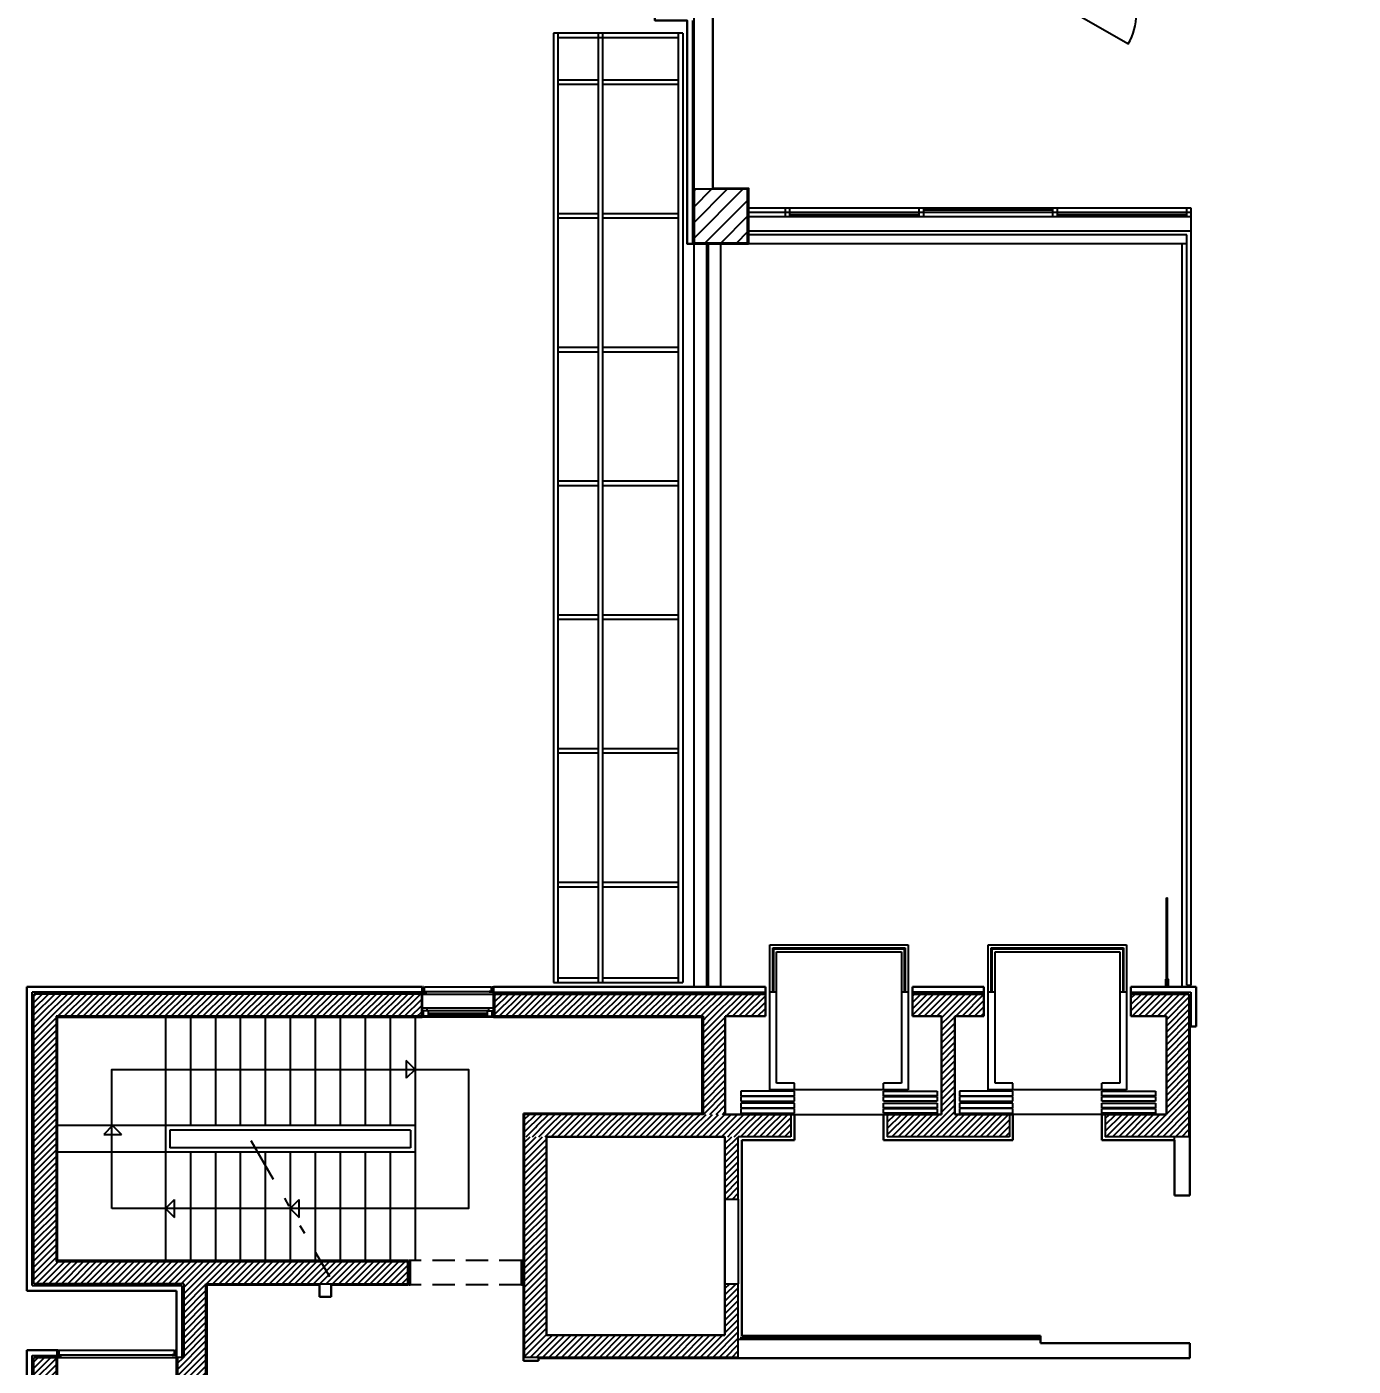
# Model space of a CAD drawing. Extents: x 21.2 to 81.9, y 10.7 to 70.
# Drawn here: x 21.24 to 36.12, y 39.34 to 54.36 of the extents above; entities that cross this region are included whole.
import ezdxf

# ---------------------------------------------------------------- set-up
doc = ezdxf.new("R2010")
doc.units = 0
doc.header["$MEASUREMENT"] = 0
for name, pattern in [('Default', [0]), ('Divide', [1.25, 0.5, -0.25, 0, -0.25, 0, -0.25]), ('Hidden', [0.375, 0.25, -0.125]), ('Solid', [0])]:
    doc.linetypes.add(name, pattern=pattern)
for name, color, linetype in [('1F', 15, 'Continuous'), ('1FIN', 15, 'Continuous'), ('2F', 7, 'Continuous'), ('2FIN', 7, 'Continuous'), ('Border', 5, 'Continuous'), ('CAI', 52, 'Continuous'), ('CAIX', 52, 'Continuous'), ('Doors', 142, 'Continuous'), ('Equipment', 92, 'Default'), ('ESTR', 92, 'Continuous'), ('FAC', 142, 'Continuous'), ('FACH', 142, 'Continuous'), ('Hatch', 15, 'Continuous'), ('Pillars', 30, 'Continuous'), ('Title Block', 7, 'Continuous')]:
    doc.layers.add(name, color=color, linetype=linetype)
doc.layers.add('Interior Walls', color=7, linetype='Continuous', lineweight=30)
doc.layers.add('Partitions', color=7, linetype='Continuous', lineweight=30)
doc.layers.add('Viewports', color=7, linetype='Solid', plot=False)

# ---------------------------------------------------------------- blocks, each defined once
blk = doc.blocks.new('*X33')
at = {"color": 0, "linetype": 'ByBlock'}
for p, q in [((-25.017, -2.885), (-24.779, -2.647)), ((-25.017, -2.814), (-24.85, -2.647)), ((-25.017, -2.743), (-24.921, -2.647)), ((-25.017, -2.673), (-24.991, -2.647)), ((-24.959, -2.897), (-24.709, -2.647)), ((-24.888, -2.897), (-24.638, -2.647)), ((-24.817, -2.897), (-24.567, -2.647)), ((-24.746, -2.897), (-24.496, -2.647)), ((-24.676, -2.897), (-24.426, -2.647)), ((-24.605, -2.897), (-24.355, -2.647)), ((-24.534, -2.897), (-24.284, -2.647)), ((-24.464, -2.897), (-24.214, -2.647)), ((-24.393, -2.897), (-24.143, -2.647)), ((-24.322, -2.897), (-24.072, -2.647)), ((-24.251, -2.897), (-24.001, -2.647)), ((-24.181, -2.897), (-23.931, -2.647)), ((-24.11, -2.897), (-23.86, -2.647)), ((-24.039, -2.897), (-23.789, -2.647)), ((-23.969, -2.897), (-23.719, -2.647)), ((-23.898, -2.897), (-23.648, -2.647)), ((-23.827, -2.897), (-23.577, -2.647)), ((-23.756, -2.897), (-23.506, -2.647)), ((-23.686, -2.897), (-23.436, -2.647)), ((-23.615, -2.897), (-23.365, -2.647)), ((-23.544, -2.897), (-23.294, -2.647)), ((-23.474, -2.897), (-23.224, -2.647)), ((-23.403, -2.897), (-23.153, -2.647)), ((-23.332, -2.897), (-23.082, -2.647)), ((-23.261, -2.897), (-23.011, -2.647)), ((-23.191, -2.897), (-22.941, -2.647)), ((-23.12, -2.897), (-22.87, -2.647)), ((-23.049, -2.897), (-22.799, -2.647)), ((-22.979, -2.897), (-22.729, -2.647)), ((-22.908, -2.897), (-22.658, -2.647)), ((-22.837, -2.897), (-22.587, -2.647)), ((-22.766, -2.897), (-22.516, -2.647)), ((-22.696, -2.897), (-22.446, -2.647)), ((-22.625, -2.897), (-22.375, -2.647)), ((-22.554, -2.897), (-22.304, -2.647)), ((-22.484, -2.897), (-22.234, -2.647)), ((-22.413, -2.897), (-22.163, -2.647)), ((-22.342, -2.897), (-22.092, -2.647)), ((-22.272, -2.897), (-22.022, -2.647)), ((-22.201, -2.897), (-21.951, -2.647)), ((-22.13, -2.897), (-21.88, -2.647)), ((-22.059, -2.897), (-21.809, -2.647)), ((-21.989, -2.897), (-21.739, -2.647)), ((-21.918, -2.897), (-21.668, -2.647)), ((-21.847, -2.897), (-21.597, -2.647)), ((-21.777, -2.897), (-21.527, -2.647)), ((-21.706, -2.897), (-21.456, -2.647)), ((-21.635, -2.897), (-21.385, -2.647)), ((-21.564, -2.897), (-21.314, -2.647)), ((-21.494, -2.897), (-21.244, -2.647)), ((-21.423, -2.897), (-21.173, -2.647)), ((-21.352, -2.897), (-21.102, -2.647)), ((-21.282, -2.897), (-21.077, -2.693)), ((-21.211, -2.897), (-21.077, -2.763)), ((-21.14, -2.897), (-21.077, -2.834))]:
    blk.add_line(p, q, dxfattribs=at)
blk = doc.blocks.new('*X31')
at = {"color": 0, "linetype": 'ByBlock'}
for p, q in [((-25.267, 0.118), (-25.032, 0.353)), ((-25.267, 0.189), (-25.103, 0.353)), ((-25.267, 0.259), (-25.173, 0.353)), ((-25.267, 0.33), (-25.244, 0.353)), ((-25.211, 0.103), (-24.961, 0.353)), ((-25.14, 0.103), (-24.89, 0.353)), ((-25.07, 0.103), (-24.82, 0.353)), ((-24.999, 0.103), (-24.749, 0.353)), ((-24.928, 0.103), (-24.678, 0.353)), ((-24.858, 0.103), (-24.608, 0.353)), ((-24.787, 0.103), (-24.537, 0.353)), ((-24.716, 0.103), (-24.466, 0.353)), ((-24.646, 0.103), (-24.396, 0.353)), ((-24.575, 0.103), (-24.325, 0.353)), ((-24.504, 0.103), (-24.254, 0.353)), ((-24.433, 0.103), (-24.183, 0.353)), ((-24.363, 0.103), (-24.113, 0.353)), ((-24.292, 0.103), (-24.042, 0.353)), ((-24.221, 0.103), (-23.971, 0.353)), ((-24.151, 0.103), (-23.901, 0.353)), ((-24.08, 0.103), (-23.83, 0.353)), ((-24.009, 0.103), (-23.759, 0.353)), ((-23.938, 0.103), (-23.688, 0.353)), ((-23.868, 0.103), (-23.618, 0.353)), ((-23.797, 0.103), (-23.547, 0.353)), ((-23.726, 0.103), (-23.476, 0.353)), ((-23.656, 0.103), (-23.406, 0.353)), ((-23.585, 0.103), (-23.335, 0.353)), ((-23.514, 0.103), (-23.264, 0.353)), ((-23.443, 0.103), (-23.193, 0.353)), ((-23.373, 0.103), (-23.123, 0.353)), ((-23.302, 0.103), (-23.052, 0.353)), ((-23.231, 0.103), (-22.981, 0.353)), ((-23.161, 0.103), (-22.911, 0.353)), ((-23.09, 0.103), (-22.84, 0.353)), ((-23.019, 0.103), (-22.769, 0.353)), ((-22.948, 0.103), (-22.698, 0.353)), ((-22.878, 0.103), (-22.628, 0.353)), ((-22.807, 0.103), (-22.557, 0.353)), ((-22.736, 0.103), (-22.486, 0.353)), ((-22.666, 0.103), (-22.416, 0.353)), ((-22.595, 0.103), (-22.345, 0.353)), ((-22.524, 0.103), (-22.274, 0.353)), ((-22.453, 0.103), (-22.203, 0.353)), ((-22.383, 0.103), (-22.133, 0.353)), ((-22.312, 0.103), (-22.062, 0.353)), ((-22.241, 0.103), (-21.991, 0.353)), ((-22.171, 0.103), (-21.921, 0.353)), ((-22.1, 0.103), (-21.85, 0.353)), ((-22.029, 0.103), (-21.779, 0.353)), ((-21.959, 0.103), (-21.709, 0.353)), ((-21.888, 0.103), (-21.638, 0.353)), ((-21.817, 0.103), (-21.567, 0.353)), ((-21.746, 0.103), (-21.496, 0.353)), ((-21.676, 0.103), (-21.426, 0.353)), ((-21.605, 0.103), (-21.355, 0.353)), ((-21.534, 0.103), (-21.284, 0.353)), ((-21.464, 0.103), (-21.214, 0.353)), ((-21.393, 0.103), (-21.143, 0.353)), ((-21.322, 0.103), (-21.072, 0.353)), ((-21.251, 0.103), (-21.001, 0.353)), ((-21.181, 0.103), (-20.931, 0.353)), ((-21.11, 0.103), (-20.921, 0.292)), ((-21.039, 0.103), (-20.921, 0.221)), ((-20.969, 0.103), (-20.921, 0.151))]:
    blk.add_line(p, q, dxfattribs=at)
blk = doc.blocks.new('*X35')
at = {"color": 0, "linetype": 'ByBlock'}
for p, q in [((-25.267, -3.913), (-25.076, -3.722)), ((-25.267, -3.842), (-25.147, -3.722)), ((-25.267, -3.771), (-25.218, -3.722)), ((-25.267, -3.983), (-25.017, -3.733)), ((-25.267, -4.054), (-25.017, -3.804)), ((-25.267, -4.125), (-25.017, -3.875)), ((-25.267, -4.196), (-25.017, -3.946)), ((-25.267, -4.266), (-25.017, -4.016)), ((-25.267, -4.337), (-25.017, -4.087)), ((-25.267, -4.408), (-25.017, -4.158)), ((-25.267, -4.478), (-25.017, -4.228)), ((-25.267, -4.549), (-25.017, -4.299)), ((-25.267, -4.62), (-25.017, -4.37)), ((-25.267, -4.69), (-25.017, -4.44)), ((-25.267, -4.761), (-25.017, -4.511)), ((-25.267, -4.832), (-25.017, -4.582)), ((-25.267, -4.903), (-25.017, -4.653)), ((-25.267, -4.973), (-25.017, -4.723)), ((-25.267, -5.044), (-25.017, -4.794)), ((-25.224, -5.072), (-25.017, -4.865)), ((-25.154, -5.072), (-25.017, -4.935)), ((-25.083, -5.072), (-25.017, -5.006))]:
    blk.add_line(p, q, dxfattribs=at)
blk = doc.blocks.new('*X32')
at = {"color": 0, "linetype": 'ByBlock'}
for p, q in [((-25.267, -0.094), (-25.07, 0.103)), ((-25.267, -0.024), (-25.14, 0.103)), ((-25.267, 0.047), (-25.211, 0.103)), ((-25.267, -0.165), (-25.017, 0.085)), ((-25.267, -0.236), (-25.017, 0.014)), ((-25.267, -0.306), (-25.017, -0.056)), ((-25.267, -0.377), (-25.017, -0.127)), ((-25.267, -0.448), (-25.017, -0.198)), ((-25.267, -0.519), (-25.017, -0.269)), ((-25.267, -0.589), (-25.017, -0.339)), ((-25.267, -0.66), (-25.017, -0.41)), ((-25.267, -0.731), (-25.017, -0.481)), ((-25.267, -0.801), (-25.017, -0.551)), ((-25.267, -0.872), (-25.017, -0.622)), ((-25.267, -0.943), (-25.017, -0.693)), ((-25.267, -1.014), (-25.017, -0.764)), ((-25.267, -1.084), (-25.017, -0.834)), ((-25.267, -1.155), (-25.017, -0.905)), ((-25.267, -1.226), (-25.017, -0.976)), ((-25.267, -1.296), (-25.017, -1.046)), ((-25.267, -1.367), (-25.017, -1.117)), ((-25.267, -1.438), (-25.017, -1.188)), ((-25.267, -1.509), (-25.017, -1.259)), ((-25.267, -1.579), (-25.017, -1.329)), ((-25.267, -1.65), (-25.017, -1.4)), ((-25.267, -1.721), (-25.017, -1.471)), ((-25.267, -1.791), (-25.017, -1.541)), ((-25.267, -1.862), (-25.017, -1.612)), ((-25.267, -1.933), (-25.017, -1.683)), ((-25.267, -2.003), (-25.017, -1.753)), ((-25.267, -2.074), (-25.017, -1.824)), ((-25.267, -2.145), (-25.017, -1.895)), ((-25.267, -2.216), (-25.017, -1.966)), ((-25.267, -2.286), (-25.017, -2.036)), ((-25.267, -2.357), (-25.017, -2.107)), ((-25.267, -2.428), (-25.017, -2.178)), ((-25.267, -2.498), (-25.017, -2.248)), ((-25.267, -2.569), (-25.017, -2.319)), ((-25.267, -2.64), (-25.017, -2.39)), ((-25.267, -2.711), (-25.017, -2.461)), ((-25.267, -2.781), (-25.017, -2.531)), ((-25.267, -2.852), (-25.017, -2.602)), ((-25.241, -2.897), (-25.017, -2.673)), ((-25.171, -2.897), (-25.017, -2.743)), ((-25.1, -2.897), (-25.017, -2.814)), ((-25.029, -2.897), (-25.017, -2.885))]:
    blk.add_line(p, q, dxfattribs=at)
blk = doc.blocks.new('*X34')
at = {"color": 0, "linetype": 'ByBlock'}
for p, q in [((-23.587, -3.081), (-23.403, -2.897)), ((-23.587, -3.01), (-23.474, -2.897)), ((-23.587, -2.939), (-23.544, -2.897)), ((-23.587, -3.152), (-23.337, -2.902)), ((-23.587, -3.222), (-23.337, -2.972)), ((-23.587, -3.293), (-23.337, -3.043)), ((-23.587, -3.364), (-23.337, -3.114)), ((-23.587, -3.434), (-23.337, -3.184)), ((-23.587, -3.505), (-23.337, -3.255)), ((-23.587, -3.576), (-23.337, -3.326)), ((-23.587, -3.647), (-23.337, -3.397)), ((-23.657, -3.858), (-23.337, -3.538)), ((-23.587, -3.717), (-23.337, -3.467)), ((-23.657, -3.929), (-23.337, -3.609)), ((-23.657, -3.787), (-23.591, -3.722)), ((-23.629, -3.972), (-23.337, -3.679)), ((-23.559, -3.972), (-23.337, -3.75)), ((-23.488, -3.972), (-23.337, -3.821)), ((-23.417, -3.972), (-23.337, -3.891)), ((-23.347, -3.972), (-23.337, -3.962))]:
    blk.add_line(p, q, dxfattribs=at)
blk = doc.blocks.new('*X27')
at = {"color": 0, "linetype": 'ByBlock'}
for p, q in [((-17.762, -0.084), (-17.574, 0.103)), ((-17.762, -0.014), (-17.645, 0.103)), ((-17.762, 0.057), (-17.716, 0.103)), ((-17.762, -0.155), (-17.512, 0.095)), ((-17.762, -0.226), (-17.512, 0.024)), ((-17.762, -0.296), (-17.512, -0.046)), ((-17.762, -0.367), (-17.512, -0.117)), ((-17.762, -0.438), (-17.512, -0.188)), ((-17.762, -0.509), (-17.512, -0.259)), ((-17.762, -0.579), (-17.512, -0.329)), ((-17.762, -0.65), (-17.512, -0.4)), ((-17.762, -0.721), (-17.512, -0.471)), ((-17.762, -0.791), (-17.512, -0.541)), ((-17.762, -0.862), (-17.512, -0.612)), ((-17.762, -0.933), (-17.512, -0.683)), ((-17.755, -0.997), (-17.512, -0.753)), ((-17.684, -0.997), (-17.512, -0.824)), ((-17.614, -0.997), (-17.512, -0.895)), ((-17.543, -0.997), (-17.512, -0.966))]:
    blk.add_line(p, q, dxfattribs=at)
blk = doc.blocks.new('*X38')
at = {"color": 0}
for p, q in [((11.102, 21.219), (11.185, 21.219)), ((10.981, 21.069), (11.129, 21.069)), ((11.002, 21.119), (11.285, 21.119)), ((11.052, 21.169), (11.235, 21.169)), ((11.129, 21.069), (11.158, 21.069)), ((11.158, 21.069), (11.335, 21.069)), ((11.031, 21.019), (11.079, 21.019)), ((11.079, 21.019), (11.208, 21.019)), ((11.081, 20.969), (11.258, 20.969)), ((11.131, 20.919), (11.308, 20.919)), ((11.208, 21.019), (11.385, 21.019)), ((11.258, 20.969), (11.435, 20.969)), ((11.308, 20.919), (11.485, 20.919)), ((11.181, 20.869), (11.358, 20.869)), ((11.231, 20.819), (11.408, 20.819)), ((11.281, 20.769), (11.458, 20.769)), ((11.358, 20.869), (11.535, 20.869)), ((11.408, 20.819), (11.585, 20.819)), ((11.458, 20.769), (11.635, 20.769)), ((11.331, 20.719), (11.508, 20.719)), ((11.381, 20.669), (11.558, 20.669)), ((11.431, 20.619), (11.608, 20.619)), ((11.508, 20.719), (11.685, 20.719)), ((11.558, 20.669), (11.735, 20.669)), ((11.608, 20.619), (11.785, 20.619)), ((11.481, 20.569), (11.658, 20.569)), ((11.531, 20.519), (11.708, 20.519)), ((11.581, 20.469), (11.758, 20.469)), ((11.658, 20.569), (11.835, 20.569)), ((11.708, 20.519), (11.885, 20.519)), ((11.758, 20.469), (11.935, 20.469)), ((11.631, 20.419), (11.808, 20.419)), ((11.681, 20.369), (11.858, 20.369)), ((11.731, 20.319), (11.908, 20.319)), ((11.808, 20.419), (11.985, 20.419)), ((11.858, 20.369), (12.035, 20.369)), ((11.908, 20.319), (12.085, 20.319)), ((11.781, 20.269), (11.958, 20.269)), ((11.831, 20.219), (12.008, 20.219)), ((11.881, 20.169), (12.058, 20.169)), ((11.958, 20.269), (12.135, 20.269)), ((12.008, 20.219), (12.185, 20.219)), ((12.058, 20.169), (12.235, 20.169)), ((11.931, 20.119), (12.108, 20.119)), ((11.981, 20.069), (12.158, 20.069)), ((12.031, 20.019), (12.208, 20.019)), ((12.108, 20.119), (12.285, 20.119)), ((12.158, 20.069), (12.335, 20.069)), ((12.208, 20.019), (12.385, 20.019)), ((12.081, 19.969), (12.258, 19.969)), ((12.131, 19.919), (12.308, 19.919)), ((12.181, 19.869), (12.358, 19.869)), ((12.258, 19.969), (12.435, 19.969)), ((12.308, 19.919), (12.485, 19.919)), ((12.358, 19.869), (12.535, 19.869)), ((12.231, 19.819), (12.408, 19.819)), ((12.281, 19.769), (12.458, 19.769)), ((12.331, 19.719), (12.508, 19.719)), ((12.408, 19.819), (12.585, 19.819)), ((12.458, 19.769), (12.635, 19.769)), ((12.508, 19.719), (12.615, 19.719)), ((12.615, 19.719), (12.685, 19.719)), ((12.381, 19.669), (12.558, 19.669)), ((12.431, 19.619), (12.608, 19.619)), ((12.481, 19.569), (12.658, 19.569)), ((12.558, 19.669), (12.565, 19.669)), ((12.565, 19.669), (12.735, 19.669)), ((12.608, 19.619), (12.785, 19.619)), ((12.658, 19.569), (12.835, 19.569)), ((12.531, 19.519), (12.69, 19.519)), ((12.581, 19.469), (12.64, 19.469)), ((12.631, 19.419), (12.808, 19.419)), ((12.64, 19.469), (12.758, 19.469)), ((12.69, 19.519), (12.708, 19.519)), ((12.708, 19.519), (12.885, 19.519)), ((12.758, 19.469), (12.935, 19.469)), ((12.808, 19.419), (12.985, 19.419)), ((12.681, 19.369), (12.858, 19.369)), ((12.731, 19.319), (12.908, 19.319)), ((12.781, 19.269), (12.958, 19.269)), ((12.858, 19.369), (13.035, 19.369)), ((12.908, 19.319), (13.085, 19.319)), ((12.958, 19.269), (13.135, 19.269)), ((12.831, 19.219), (13.008, 19.219)), ((12.881, 19.169), (13.058, 19.169)), ((12.931, 19.119), (13.108, 19.119)), ((13.008, 19.219), (13.185, 19.219)), ((13.058, 19.169), (13.235, 19.169)), ((13.108, 19.119), (13.232, 19.119)), ((12.981, 19.069), (13.158, 19.069)), ((13.031, 19.019), (13.132, 19.019)), ((13.158, 19.069), (13.182, 19.069))]:
    blk.add_line(p, q, dxfattribs=at)
blk = doc.blocks.new('*X30')
at = {"color": 0, "linetype": 'ByBlock'}
for p, q in [((-17.517, -2.951), (-17.463, -2.897)), ((-17.517, -3.022), (-17.392, -2.897)), ((-17.517, -3.092), (-17.367, -2.942)), ((-17.517, -3.163), (-17.367, -3.013)), ((-17.517, -3.234), (-17.367, -3.084)), ((-17.517, -3.304), (-17.367, -3.154)), ((-17.517, -3.375), (-17.367, -3.225)), ((-17.517, -3.446), (-17.367, -3.296)), ((-17.722, -3.722), (-17.367, -3.367)), ((-17.652, -3.722), (-17.367, -3.437)), ((-19.517, -3.678), (-19.311, -3.472)), ((-19.517, -3.607), (-19.382, -3.472)), ((-19.517, -3.537), (-19.452, -3.472)), ((-19.49, -3.722), (-19.24, -3.472)), ((-19.419, -3.722), (-19.169, -3.472)), ((-19.349, -3.722), (-19.099, -3.472)), ((-19.278, -3.722), (-19.028, -3.472)), ((-19.207, -3.722), (-18.957, -3.472)), ((-19.137, -3.722), (-18.887, -3.472)), ((-19.066, -3.722), (-18.816, -3.472)), ((-18.995, -3.722), (-18.745, -3.472)), ((-18.925, -3.722), (-18.675, -3.472)), ((-18.854, -3.722), (-18.604, -3.472)), ((-18.783, -3.722), (-18.533, -3.472)), ((-18.712, -3.722), (-18.462, -3.472)), ((-18.642, -3.722), (-18.392, -3.472)), ((-18.571, -3.722), (-18.321, -3.472)), ((-18.5, -3.722), (-18.25, -3.472)), ((-18.43, -3.722), (-18.18, -3.472)), ((-18.359, -3.722), (-18.109, -3.472)), ((-18.288, -3.722), (-18.038, -3.472)), ((-18.217, -3.722), (-17.967, -3.472)), ((-18.147, -3.722), (-17.897, -3.472)), ((-18.076, -3.722), (-17.826, -3.472)), ((-18.005, -3.722), (-17.755, -3.472)), ((-17.935, -3.722), (-17.685, -3.472)), ((-17.864, -3.722), (-17.614, -3.472)), ((-17.793, -3.722), (-17.543, -3.472)), ((-17.581, -3.722), (-17.367, -3.508)), ((-17.51, -3.722), (-17.367, -3.579)), ((-17.44, -3.722), (-17.367, -3.649)), ((-17.369, -3.722), (-17.367, -3.72))]:
    blk.add_line(p, q, dxfattribs=at)
blk = doc.blocks.new('*X29')
at = {"color": 0, "linetype": 'ByBlock'}
for p, q in [((-19.767, -1.453), (-19.561, -1.247)), ((-19.767, -1.383), (-19.632, -1.247)), ((-19.767, -1.312), (-19.702, -1.247)), ((-19.767, -1.524), (-19.517, -1.274)), ((-19.767, -1.595), (-19.517, -1.345)), ((-19.767, -1.665), (-19.517, -1.415)), ((-19.767, -1.736), (-19.517, -1.486)), ((-19.767, -1.807), (-19.517, -1.557)), ((-19.767, -1.877), (-19.517, -1.627)), ((-19.767, -1.948), (-19.517, -1.698)), ((-19.767, -2.019), (-19.517, -1.769)), ((-19.767, -2.09), (-19.517, -1.84)), ((-19.767, -2.16), (-19.517, -1.91)), ((-19.767, -2.231), (-19.517, -1.981)), ((-19.767, -2.302), (-19.517, -2.052)), ((-19.767, -2.372), (-19.517, -2.122)), ((-19.767, -2.443), (-19.517, -2.193)), ((-19.767, -2.514), (-19.517, -2.264)), ((-19.767, -2.585), (-19.517, -2.335)), ((-19.767, -2.655), (-19.517, -2.405)), ((-19.767, -2.726), (-19.517, -2.476)), ((-19.767, -2.797), (-19.517, -2.547)), ((-19.767, -2.867), (-19.517, -2.617)), ((-19.767, -2.938), (-19.517, -2.688)), ((-19.767, -3.009), (-19.517, -2.759)), ((-19.767, -3.08), (-19.517, -2.83)), ((-19.767, -3.15), (-19.517, -2.9)), ((-19.767, -3.221), (-19.517, -2.971)), ((-19.767, -3.292), (-19.517, -3.042)), ((-19.767, -3.362), (-19.517, -3.112)), ((-19.767, -3.433), (-19.517, -3.183)), ((-19.767, -3.504), (-19.517, -3.254)), ((-19.767, -3.575), (-19.517, -3.325)), ((-19.767, -3.645), (-19.517, -3.395)), ((-19.767, -3.716), (-19.517, -3.466)), ((-19.702, -3.722), (-19.517, -3.537)), ((-19.632, -3.722), (-19.517, -3.607)), ((-19.561, -3.722), (-19.517, -3.678))]:
    blk.add_line(p, q, dxfattribs=at)
blk = doc.blocks.new('*X28')
at = {"color": 0, "linetype": 'ByBlock'}
for p, q in [((-17.517, -1.395), (-17.369, -1.247)), ((-17.517, -1.325), (-17.439, -1.247)), ((-17.517, -1.254), (-17.51, -1.247)), ((-17.517, -1.466), (-17.367, -1.316)), ((-17.517, -1.537), (-17.367, -1.387)), ((-17.517, -1.607), (-17.367, -1.457)), ((-17.517, -1.678), (-17.367, -1.528)), ((-17.517, -1.749), (-17.367, -1.599)), ((-17.517, -1.82), (-17.367, -1.67)), ((-17.517, -1.89), (-17.367, -1.74)), ((-17.503, -1.947), (-17.367, -1.811)), ((-17.432, -1.947), (-17.367, -1.882))]:
    blk.add_line(p, q, dxfattribs=at)
blk = doc.blocks.new('*X26')
at = {"color": 0, "linetype": 'ByBlock'}
for p, q in [((-20.101, 0.122), (-19.87, 0.353)), ((-20.101, 0.193), (-19.941, 0.353)), ((-20.101, 0.264), (-20.011, 0.353)), ((-20.101, 0.334), (-20.082, 0.353)), ((-20.049, 0.103), (-19.799, 0.353)), ((-19.979, 0.103), (-19.729, 0.353)), ((-19.908, 0.103), (-19.658, 0.353)), ((-19.837, 0.103), (-19.587, 0.353)), ((-19.766, 0.103), (-19.516, 0.353)), ((-19.696, 0.103), (-19.446, 0.353)), ((-19.625, 0.103), (-19.375, 0.353)), ((-19.554, 0.103), (-19.304, 0.353)), ((-19.484, 0.103), (-19.234, 0.353)), ((-19.413, 0.103), (-19.163, 0.353)), ((-19.342, 0.103), (-19.092, 0.353)), ((-19.271, 0.103), (-19.021, 0.353)), ((-19.201, 0.103), (-18.951, 0.353)), ((-19.13, 0.103), (-18.88, 0.353)), ((-19.059, 0.103), (-18.809, 0.353)), ((-18.989, 0.103), (-18.739, 0.353)), ((-18.918, 0.103), (-18.668, 0.353)), ((-18.847, 0.103), (-18.597, 0.353)), ((-18.777, 0.103), (-18.527, 0.353)), ((-18.706, 0.103), (-18.456, 0.353)), ((-18.635, 0.103), (-18.385, 0.353)), ((-18.564, 0.103), (-18.314, 0.353)), ((-18.494, 0.103), (-18.244, 0.353)), ((-18.423, 0.103), (-18.173, 0.353)), ((-18.352, 0.103), (-18.102, 0.353)), ((-18.282, 0.103), (-18.032, 0.353)), ((-18.211, 0.103), (-17.961, 0.353)), ((-18.14, 0.103), (-17.89, 0.353)), ((-18.069, 0.103), (-17.819, 0.353)), ((-17.999, 0.103), (-17.749, 0.353)), ((-17.928, 0.103), (-17.678, 0.353)), ((-17.857, 0.103), (-17.607, 0.353)), ((-17.787, 0.103), (-17.537, 0.353)), ((-17.716, 0.103), (-17.466, 0.353)), ((-17.645, 0.103), (-17.395, 0.353)), ((-17.574, 0.103), (-17.324, 0.353)), ((-17.504, 0.103), (-17.254, 0.353)), ((-17.433, 0.103), (-17.183, 0.353)), ((-17.362, 0.103), (-17.112, 0.353)), ((-17.292, 0.103), (-17.062, 0.333)), ((-17.221, 0.103), (-17.062, 0.262)), ((-17.15, 0.103), (-17.062, 0.191)), ((-17.079, 0.103), (-17.062, 0.121))]:
    blk.add_line(p, q, dxfattribs=at)
blk = doc.blocks.new('*X40')
at = {"color": 0}
for p, q in [((16.826, 17.319), (16.994, 17.319)), ((16.876, 17.369), (16.944, 17.369)), ((16.74, 17.219), (17.094, 17.219)), ((16.776, 17.269), (17.044, 17.269)), ((16.79, 17.169), (17.144, 17.169)), ((16.84, 17.119), (17.194, 17.119)), ((16.89, 17.069), (17.244, 17.069)), ((16.94, 17.019), (17.294, 17.019)), ((16.942, 16.869), (17.296, 16.869)), ((16.99, 16.969), (17.344, 16.969)), ((16.992, 16.919), (17.346, 16.919)), ((16.792, 16.719), (17.146, 16.719)), ((16.842, 16.769), (17.196, 16.769)), ((16.892, 16.819), (17.246, 16.819)), ((15.668, 16.569), (15.835, 16.569)), ((15.718, 16.619), (15.785, 16.619)), ((16.642, 16.569), (16.996, 16.569)), ((16.692, 16.619), (17.046, 16.619)), ((16.742, 16.669), (17.096, 16.669)), ((15.581, 16.469), (15.935, 16.469)), ((15.618, 16.519), (15.885, 16.519)), ((15.631, 16.419), (15.985, 16.419)), ((16.492, 16.419), (16.846, 16.419)), ((16.542, 16.469), (16.896, 16.469)), ((16.592, 16.519), (16.946, 16.519)), ((15.681, 16.369), (16.035, 16.369)), ((15.731, 16.319), (16.085, 16.319)), ((15.781, 16.269), (16.135, 16.269)), ((16.342, 16.269), (16.696, 16.269)), ((16.392, 16.319), (16.746, 16.319)), ((16.442, 16.369), (16.796, 16.369)), ((15.831, 16.219), (16.185, 16.219)), ((15.881, 16.169), (16.235, 16.169)), ((15.931, 16.119), (16.546, 16.119)), ((16.242, 16.169), (16.596, 16.169)), ((16.292, 16.219), (16.646, 16.219)), ((15.981, 16.069), (16.496, 16.069)), ((16.031, 16.019), (16.446, 16.019)), ((16.081, 15.969), (16.396, 15.969)), ((16.131, 15.919), (16.346, 15.919)), ((16.181, 15.869), (16.296, 15.869)), ((16.231, 15.819), (16.246, 15.819))]:
    blk.add_line(p, q, dxfattribs=at)
blk = doc.blocks.new('*X42')
at = {"color": 0}
for p, q in [((15.171, 18.669), (15.29, 18.669)), ((15.221, 18.719), (15.24, 18.719)), ((15.021, 18.519), (15.233, 18.519)), ((15.071, 18.569), (15.283, 18.569)), ((15.121, 18.619), (15.333, 18.619)), ((14.871, 18.369), (15.083, 18.369)), ((14.921, 18.419), (15.133, 18.419)), ((14.971, 18.469), (15.183, 18.469)), ((14.721, 18.219), (14.933, 18.219)), ((14.771, 18.269), (14.983, 18.269)), ((14.821, 18.319), (15.033, 18.319)), ((14.571, 18.069), (14.783, 18.069)), ((14.621, 18.119), (14.833, 18.119)), ((14.671, 18.169), (14.883, 18.169)), ((14.471, 17.969), (14.683, 17.969)), ((14.485, 17.919), (14.633, 17.919)), ((14.521, 18.019), (14.733, 18.019)), ((14.535, 17.869), (14.583, 17.869))]:
    blk.add_line(p, q, dxfattribs=at)
blk = doc.blocks.new('*X39')
at = {"color": 0}
for p, q in [((14.009, 18.369), (14.035, 18.369)), ((13.859, 18.219), (14.185, 18.219)), ((13.909, 18.269), (14.135, 18.269)), ((13.959, 18.319), (14.085, 18.319)), ((13.881, 18.169), (14.235, 18.169)), ((13.931, 18.119), (14.285, 18.119)), ((13.981, 18.069), (14.335, 18.069)), ((14.031, 18.019), (14.385, 18.019)), ((14.081, 17.969), (14.435, 17.969)), ((14.131, 17.919), (14.485, 17.919)), ((14.181, 17.869), (14.535, 17.869)), ((14.231, 17.819), (14.585, 17.819)), ((14.281, 17.769), (14.635, 17.769)), ((14.331, 17.719), (14.685, 17.719)), ((14.381, 17.669), (14.735, 17.669)), ((14.431, 17.619), (14.785, 17.619)), ((14.481, 17.569), (14.835, 17.569)), ((14.531, 17.519), (14.885, 17.519)), ((14.581, 17.469), (14.935, 17.469)), ((14.631, 17.419), (14.985, 17.419)), ((14.681, 17.369), (14.947, 17.369)), ((14.731, 17.319), (14.897, 17.319)), ((14.781, 17.269), (14.847, 17.269))]:
    blk.add_line(p, q, dxfattribs=at)
blk = doc.blocks.new('*X41')
at = {"color": 0}
for p, q in [((15.161, 19.119), (15.194, 19.119)), ((15.011, 18.969), (15.344, 18.969)), ((15.061, 19.019), (15.294, 19.019)), ((15.111, 19.069), (15.244, 19.069)), ((15.04, 18.919), (15.394, 18.919)), ((15.09, 18.869), (15.444, 18.869)), ((15.14, 18.819), (15.494, 18.819)), ((15.19, 18.769), (15.544, 18.769)), ((15.24, 18.719), (15.594, 18.719)), ((15.29, 18.669), (15.644, 18.669)), ((15.34, 18.619), (15.694, 18.619)), ((15.39, 18.569), (15.743, 18.569)), ((15.44, 18.519), (15.693, 18.519)), ((15.49, 18.469), (15.643, 18.469)), ((15.54, 18.419), (15.593, 18.419))]:
    blk.add_line(p, q, dxfattribs=at)
blk = doc.blocks.new('P2')
at = {"layer": 'Hatch'}
h = blk.add_hatch(dxfattribs=at)
h.set_pattern_fill('ANSI31', color=256, style=0)
h.set_pattern_definition([(45, (-41.75321, -29.09718), (-0.08838835, 0.08838835), [])])
h.paths.add_polyline_path([(-0.3, 0.3), (-0.3, -0.3), (0.3, -0.3), (0.3, 0.3)])
at = {"layer": 'Pillars'}
blk.add_lwpolyline([(-0.3, -0.3), (0.3, -0.3), (0.3, 0.3), (-0.3, 0.3)], close=True, dxfattribs=at)

msp = doc.modelspace()

# ---------------------------------------------------------------- linework, layer by layer
at = {"layer": '1FIN', "linetype": 'Continuous'}
msp.add_line((33.016, 54.502), (33.597, 54.167), dxfattribs=at)
at = {"layer": '1FIN'}
for p, q in [((29.609, 44.03), (31.094, 44.03)), ((29.609, 43.537), (29.609, 44.03)), ((29.619, 44.02), (31.084, 44.02)), ((29.619, 43.537), (29.619, 44.02)), ((31.084, 44.02), (31.084, 43.537)), ((31.094, 44.03), (31.094, 43.537)), ((32.059, 44.03), (33.544, 44.03)), ((32.059, 43.537), (32.059, 44.03)), ((32.069, 44.02), (33.534, 44.02)), ((32.069, 43.537), (32.069, 44.02)), ((33.534, 44.02), (33.534, 43.537)), ((33.544, 44.03), (33.544, 43.537)), ((25.692, 43.592), (25.682, 43.592)), ((25.682, 43.532), (25.682, 43.592)), ((25.692, 43.542), (25.692, 43.592)), ((25.702, 43.592), (26.452, 43.592)), ((25.702, 43.542), (25.702, 43.592)), ((26.452, 43.542), (26.452, 43.592)), ((26.462, 43.542), (26.462, 43.592)), ((26.462, 43.592), (26.472, 43.592)), ((26.472, 43.532), (26.472, 43.592)), ((25.682, 43.532), (25.727, 43.532)), ((25.692, 43.542), (25.727, 43.542)), ((25.727, 43.542), (26.427, 43.542)), ((25.727, 43.532), (25.727, 43.542)), ((26.427, 43.532), (26.427, 43.542)), ((26.462, 43.542), (26.427, 43.542)), ((26.472, 43.532), (26.427, 43.532)), ((29.851, 42.422), (29.251, 42.422)), ((29.251, 42.422), (29.251, 42.372)), ((29.251, 42.372), (29.851, 42.372)), ((29.851, 42.362), (29.251, 42.362)), ((29.251, 42.362), (29.251, 42.312)), ((29.851, 42.372), (29.851, 42.422)), ((29.851, 42.312), (29.851, 42.362)), ((30.851, 42.372), (30.851, 42.422)), ((30.851, 42.422), (31.451, 42.422)), ((31.451, 42.372), (30.851, 42.372)), ((30.851, 42.312), (30.851, 42.362)), ((30.851, 42.362), (31.451, 42.362)), ((31.451, 42.422), (31.451, 42.372)), ((31.451, 42.362), (31.451, 42.312)), ((32.301, 42.422), (31.701, 42.422)), ((31.701, 42.422), (31.701, 42.372)), ((31.701, 42.372), (32.301, 42.372)), ((32.301, 42.362), (31.701, 42.362)), ((31.701, 42.362), (31.701, 42.312)), ((32.301, 42.372), (32.301, 42.422)), ((32.301, 42.312), (32.301, 42.362)), ((33.301, 42.422), (33.901, 42.422)), ((33.301, 42.372), (33.301, 42.422)), ((33.901, 42.372), (33.301, 42.372)), ((33.301, 42.362), (33.901, 42.362)), ((33.301, 42.312), (33.301, 42.362)), ((33.901, 42.422), (33.901, 42.372)), ((33.901, 42.362), (33.901, 42.312)), ((29.251, 42.312), (29.851, 42.312)), ((29.851, 42.287), (29.251, 42.287)), ((29.251, 42.287), (29.251, 42.237)), ((29.251, 42.237), (29.851, 42.237)), ((29.851, 42.227), (29.251, 42.227)), ((29.251, 42.227), (29.251, 42.177)), ((29.851, 42.237), (29.851, 42.287)), ((29.851, 42.177), (29.851, 42.227)), ((31.451, 42.312), (30.851, 42.312)), ((30.851, 42.237), (30.851, 42.287)), ((30.851, 42.287), (31.451, 42.287)), ((31.451, 42.237), (30.851, 42.237)), ((30.851, 42.177), (30.851, 42.227)), ((30.851, 42.227), (31.451, 42.227)), ((31.451, 42.287), (31.451, 42.237)), ((31.451, 42.227), (31.451, 42.177)), ((31.701, 42.312), (32.301, 42.312)), ((32.301, 42.287), (31.701, 42.287)), ((31.701, 42.287), (31.701, 42.237)), ((31.701, 42.237), (32.301, 42.237)), ((32.301, 42.227), (31.701, 42.227)), ((31.701, 42.227), (31.701, 42.177)), ((32.301, 42.237), (32.301, 42.287)), ((32.301, 42.177), (32.301, 42.227)), ((33.901, 42.312), (33.301, 42.312)), ((33.301, 42.287), (33.901, 42.287)), ((33.301, 42.237), (33.301, 42.287)), ((33.901, 42.237), (33.301, 42.237)), ((33.301, 42.227), (33.901, 42.227)), ((33.301, 42.177), (33.301, 42.227)), ((33.901, 42.287), (33.901, 42.237)), ((33.901, 42.227), (33.901, 42.177)), ((29.251, 42.177), (29.851, 42.177)), ((31.451, 42.177), (30.851, 42.177)), ((31.701, 42.177), (32.301, 42.177)), ((33.901, 42.177), (33.301, 42.177)), ((25.521, 40.522), (25.521, 40.252)), ((25.531, 40.522), (25.531, 40.252)), ((26.801, 40.522), (26.801, 40.252)), ((26.811, 40.252), (26.811, 40.522)), ((21.586, 39.457), (21.586, 39.517)), ((21.596, 39.517), (21.586, 39.517)), ((21.596, 39.467), (21.596, 39.517)), ((21.606, 39.517), (22.896, 39.517)), ((21.606, 39.467), (21.606, 39.517)), ((22.896, 39.467), (22.896, 39.517)), ((22.906, 39.517), (22.916, 39.517)), ((22.906, 39.467), (22.906, 39.517)), ((22.916, 39.457), (22.916, 39.517)), ((32.61, 39.657), (29.241, 39.657)), ((21.586, 39.457), (21.631, 39.457)), ((21.596, 39.467), (21.631, 39.467)), ((21.631, 39.467), (22.896, 39.467)), ((21.631, 39.457), (21.631, 39.467)), ((22.871, 39.457), (22.871, 39.467)), ((22.906, 39.467), (22.871, 39.467)), ((22.916, 39.457), (22.871, 39.457))]:
    msp.add_line(p, q, dxfattribs=at)
at = {"layer": '1FIN', "linetype": 'Hidden'}
for p, q in [((26.791, 40.522), (25.541, 40.522)), ((26.791, 40.252), (25.541, 40.252))]:
    msp.add_line(p, q, dxfattribs=at)
at = {"layer": '1FIN', "linetype": 'Continuous'}
msp.add_arc((33.016, 54.502), 0.67, 330, 360, dxfattribs=at)
at = {"layer": '2FIN'}
for p, q in [((28.707, 54.432), (28.707, 51.927)), ((28.727, 52.537), (28.727, 54.512)), ((34.301, 51.927), (34.301, 52.227)), ((34.301, 52.067), (29.336, 52.067)), ((34.251, 52.027), (29.336, 52.027)), ((34.251, 43.612), (34.251, 52.027)), ((28.727, 51.937), (28.707, 51.937)), ((28.727, 43.592), (28.727, 51.927)), ((28.867, 43.592), (28.867, 51.927)), ((28.887, 43.592), (28.887, 51.927)), ((29.027, 43.592), (29.027, 51.927)), ((34.251, 51.927), (29.336, 51.927)), ((34.201, 43.592), (34.201, 51.927)), ((34.301, 43.612), (34.301, 51.927)), ((34.026, 43.612), (34.026, 44.592)), ((34.026, 44.592), (34.036, 44.592)), ((34.036, 43.612), (34.036, 44.592)), ((29.576, 44.062), (31.126, 44.062)), ((29.576, 42.437), (29.576, 44.062)), ((31.126, 44.062), (31.126, 42.437)), ((32.026, 42.437), (32.026, 44.062)), ((32.026, 44.062), (33.576, 44.062)), ((33.576, 44.062), (33.576, 42.437)), ((29.651, 43.987), (31.051, 43.987)), ((29.651, 42.512), (29.651, 43.987)), ((31.051, 43.987), (31.051, 42.512)), ((32.101, 42.512), (32.101, 43.987)), ((32.101, 43.987), (33.501, 43.987)), ((33.501, 43.987), (33.501, 42.512)), ((34.055, 43.654), (34.01, 43.654)), ((34.026, 43.677), (34.016, 43.677)), ((34.016, 43.602), (34.016, 43.677)), ((34.046, 43.602), (34.016, 43.602)), ((34.036, 43.612), (34.026, 43.612)), ((34.046, 43.677), (34.036, 43.677)), ((34.046, 43.602), (34.046, 43.677)), ((34.251, 43.612), (34.301, 43.612)), ((25.677, 43.532), (21.301, 43.532)), ((21.301, 40.242), (21.301, 43.532)), ((25.667, 43.512), (25.667, 43.532)), ((25.677, 43.512), (26.477, 43.512)), ((26.477, 43.532), (29.526, 43.532)), ((26.487, 43.512), (26.487, 43.532)), ((29.516, 43.512), (29.516, 43.532)), ((29.576, 43.537), (29.651, 43.537)), ((31.051, 43.537), (31.126, 43.537)), ((31.976, 43.532), (31.176, 43.532)), ((31.186, 43.512), (31.186, 43.532)), ((31.966, 43.512), (31.966, 43.532)), ((32.026, 43.537), (32.101, 43.537)), ((33.501, 43.537), (33.576, 43.537)), ((33.626, 43.532), (34.296, 43.532)), ((33.636, 43.512), (33.636, 43.532)), ((34.296, 43.532), (34.296, 43.147)), ((22.796, 43.252), (22.796, 41.737)), ((23.076, 43.252), (23.076, 42.037)), ((23.356, 43.252), (23.356, 42.037)), ((23.636, 43.252), (23.636, 42.037)), ((23.916, 43.252), (23.916, 42.037)), ((24.196, 43.252), (24.196, 42.037)), ((24.476, 43.252), (24.476, 42.037)), ((24.756, 43.252), (24.756, 42.037)), ((25.036, 43.252), (25.036, 42.037)), ((25.316, 43.252), (25.316, 42.037)), ((25.596, 43.252), (25.596, 42.037)), ((34.296, 43.157), (34.276, 43.157)), ((34.286, 43.147), (34.276, 43.147)), ((25.496, 42.767), (25.496, 42.567)), ((25.596, 42.667), (25.496, 42.767)), ((25.596, 42.667), (25.496, 42.567)), ((29.851, 42.512), (29.651, 42.512)), ((29.851, 42.437), (29.851, 42.512)), ((31.051, 42.512), (30.851, 42.512)), ((30.851, 42.437), (30.851, 42.512)), ((32.301, 42.512), (32.101, 42.512)), ((32.301, 42.437), (32.301, 42.512)), ((33.501, 42.512), (33.301, 42.512)), ((33.301, 42.437), (33.301, 42.512)), ((31.126, 42.437), (29.576, 42.437)), ((33.576, 42.437), (32.026, 42.437)), ((29.852, 42.162), (30.852, 42.162)), ((33.298, 42.162), (32.302, 42.162)), ((22.796, 42.037), (21.581, 42.037)), ((22.204, 42.037), (22.104, 41.937)), ((22.104, 41.937), (22.304, 41.937)), ((22.204, 42.037), (22.304, 41.937)), ((25.596, 42.037), (22.796, 42.037)), ((25.546, 41.987), (22.846, 41.987)), ((22.846, 41.987), (22.846, 41.787)), ((25.546, 41.987), (25.546, 41.787)), ((25.596, 42.037), (25.596, 41.737)), ((34.116, 41.872), (34.116, 41.912)), ((25.546, 41.787), (22.846, 41.787)), ((22.796, 41.737), (21.581, 41.737)), ((25.596, 41.737), (22.796, 41.737)), ((22.796, 41.737), (22.796, 40.522)), ((23.076, 41.737), (23.076, 40.522)), ((23.356, 41.737), (23.356, 40.522)), ((23.636, 41.737), (23.636, 40.522)), ((23.916, 41.737), (23.916, 40.522)), ((24.196, 41.737), (24.196, 40.522)), ((24.476, 41.737), (24.476, 40.522)), ((24.756, 41.737), (24.756, 40.522)), ((25.036, 41.737), (25.036, 40.522)), ((25.316, 41.737), (25.316, 40.522)), ((25.596, 41.737), (25.596, 40.522)), ((22.796, 41.107), (22.896, 41.207)), ((22.896, 41.007), (22.896, 41.207)), ((24.196, 41.107), (24.296, 41.207)), ((24.296, 41.007), (24.296, 41.207)), ((29.221, 41.212), (29.221, 40.262)), ((22.796, 41.107), (22.896, 41.007)), ((24.196, 41.107), (24.296, 41.007)), ((21.301, 40.242), (22.981, 40.242)), ((22.981, 40.242), (22.981, 39.437)), ((32.61, 39.637), (29.221, 39.637)), ((21.301, 37.817), (21.301, 39.457)), ((21.301, 39.457), (21.581, 39.457)), ((21.571, 39.437), (21.571, 39.457)), ((21.581, 39.437), (22.921, 39.437)), ((22.931, 39.437), (22.921, 39.437))]:
    msp.add_line(p, q, dxfattribs=at)
at = {"layer": '2FIN', "linetype": 'Divide'}
msp.add_line((23.755, 41.87), (24.637, 40.344), dxfattribs=at)
at = {"layer": '2FIN'}
msp.add_lwpolyline([(22.196, 41.107), (22.196, 42.667), (26.196, 42.667), (26.196, 41.107)], close=True, dxfattribs=at)
at = {"layer": 'CAIX'}
for p, q in [((34.301, 52.327), (29.336, 52.327)), ((34.301, 52.277), (29.336, 52.277)), ((29.751, 52.227), (29.751, 52.327)), ((29.801, 52.227), (29.801, 52.327)), ((31.251, 52.227), (31.251, 52.327)), ((31.301, 52.227), (31.301, 52.327)), ((32.751, 52.227), (32.751, 52.327)), ((32.801, 52.227), (32.801, 52.327)), ((34.251, 52.227), (34.251, 52.327)), ((34.301, 52.227), (34.301, 52.327)), ((34.301, 52.227), (29.336, 52.227)), ((26.477, 43.352), (25.677, 43.352)), ((25.692, 43.252), (25.692, 43.322)), ((25.747, 43.322), (25.692, 43.322)), ((25.732, 43.322), (25.732, 43.352)), ((25.747, 43.262), (25.747, 43.322)), ((26.407, 43.322), (25.747, 43.322)), ((25.747, 43.297), (26.407, 43.297)), ((25.747, 43.287), (26.407, 43.287)), ((26.407, 43.322), (26.462, 43.322)), ((26.407, 43.262), (26.407, 43.322)), ((26.422, 43.322), (26.422, 43.352)), ((26.462, 43.252), (26.462, 43.322)), ((26.477, 43.252), (25.677, 43.252)), ((25.747, 43.262), (25.692, 43.262)), ((25.747, 43.262), (26.407, 43.262)), ((26.407, 43.262), (26.462, 43.262))]:
    msp.add_line(p, q, dxfattribs=at)
at = {"layer": 'CAIX', "color": 15}
for p, q in [((32.751, 52.302), (31.301, 52.302)), ((31.251, 52.252), (29.801, 52.252)), ((34.251, 52.252), (32.801, 52.252))]:
    msp.add_line(p, q, dxfattribs=at)
at = {"layer": 'ESTR'}
for p, q in [((25.667, 43.512), (21.321, 43.512)), ((21.321, 40.262), (21.321, 43.512)), ((25.667, 43.512), (25.667, 43.262)), ((26.487, 43.512), (29.526, 43.512)), ((26.487, 43.512), (26.487, 43.262)), ((29.526, 43.512), (28.626, 43.512)), ((31.176, 43.512), (31.976, 43.512)), ((31.976, 43.512), (31.176, 43.512)), ((33.626, 43.512), (34.276, 43.512)), ((34.276, 43.512), (34.276, 41.912)), ((25.667, 43.262), (21.571, 43.262)), ((21.571, 43.262), (21.571, 40.512)), ((28.826, 43.262), (26.487, 43.262)), ((28.826, 43.262), (28.826, 42.162)), ((28.826, 42.162), (26.821, 42.162)), ((26.821, 42.162), (26.821, 39.437)), ((29.812, 42.162), (29.812, 41.912)), ((30.892, 42.162), (30.892, 41.912)), ((32.262, 42.162), (32.262, 41.912)), ((33.338, 42.162), (33.338, 41.912)), ((29.812, 41.912), (29.221, 41.912)), ((29.221, 41.212), (29.221, 41.912)), ((32.262, 41.912), (30.892, 41.912)), ((34.276, 41.912), (33.338, 41.912)), ((29.071, 41.212), (29.221, 41.212)), ((21.571, 40.512), (25.511, 40.512)), ((25.511, 40.512), (25.511, 40.262)), ((23.001, 40.262), (21.321, 40.262)), ((23.001, 40.262), (23.001, 39.437)), ((23.251, 40.262), (25.511, 40.262)), ((23.251, 39.187), (23.251, 40.262)), ((29.071, 40.262), (29.221, 40.262)), ((29.221, 39.437), (29.221, 40.262)), ((21.321, 37.837), (21.321, 39.437)), ((21.321, 39.437), (21.571, 39.437)), ((21.571, 39.437), (21.571, 38.087)), ((23.001, 39.437), (22.931, 39.437)), ((22.931, 39.437), (22.931, 39.187)), ((29.221, 39.437), (26.821, 39.437))]:
    msp.add_line(p, q, dxfattribs=at)
at = {"layer": 'FAC'}
for p, q in [((27.149, 54.287), (27.149, 43.642)), ((28.599, 54.287), (27.149, 54.287)), ((27.199, 54.287), (27.199, 43.642)), ((28.549, 54.237), (27.199, 54.237)), ((27.649, 54.287), (27.649, 43.642)), ((27.699, 54.287), (27.699, 43.642)), ((28.549, 54.287), (28.549, 43.642)), ((28.599, 54.287), (28.599, 43.642)), ((27.649, 53.762), (27.199, 53.762)), ((27.649, 53.712), (27.199, 53.712)), ((28.549, 53.762), (27.699, 53.762)), ((28.549, 53.712), (27.699, 53.712)), ((27.649, 52.262), (27.199, 52.262)), ((27.649, 52.212), (27.199, 52.212)), ((28.549, 52.262), (27.699, 52.262)), ((28.549, 52.212), (27.699, 52.212)), ((27.649, 50.762), (27.199, 50.762)), ((27.649, 50.712), (27.199, 50.712)), ((28.549, 50.762), (27.699, 50.762)), ((28.549, 50.712), (27.699, 50.712)), ((27.649, 49.262), (27.199, 49.262)), ((27.649, 49.212), (27.199, 49.212)), ((28.549, 49.262), (27.699, 49.262)), ((28.549, 49.212), (27.699, 49.212)), ((27.649, 47.762), (27.199, 47.762)), ((27.649, 47.712), (27.199, 47.712)), ((28.549, 47.762), (27.699, 47.762)), ((28.549, 47.712), (27.699, 47.712)), ((27.649, 46.262), (27.199, 46.262)), ((27.649, 46.212), (27.199, 46.212)), ((28.549, 46.262), (27.699, 46.262)), ((28.549, 46.212), (27.699, 46.212)), ((27.649, 44.762), (27.199, 44.762)), ((27.649, 44.712), (27.199, 44.712)), ((28.549, 44.762), (27.699, 44.762)), ((28.549, 44.712), (27.699, 44.712)), ((27.149, 43.642), (28.599, 43.642)), ((27.149, 43.642), (27.599, 43.642)), ((27.199, 43.692), (27.649, 43.692)), ((27.199, 43.692), (27.649, 43.692)), ((27.699, 43.692), (28.549, 43.692)), ((27.699, 43.692), (28.549, 43.692))]:
    msp.add_line(p, q, dxfattribs=at)
at = {"layer": 'Partitions'}
for p, q in [((28.937, 52.547), (28.937, 54.502)), ((25.677, 43.592), (21.241, 43.592)), ((21.241, 40.182), (21.241, 43.592)), ((25.677, 43.592), (25.677, 43.252)), ((26.477, 43.592), (29.526, 43.592)), ((26.477, 43.592), (26.477, 43.252)), ((29.526, 43.262), (29.526, 43.592)), ((31.176, 43.512), (31.176, 43.592)), ((31.976, 43.592), (31.176, 43.592)), ((31.976, 43.512), (31.976, 43.592)), ((33.626, 43.592), (34.356, 43.592)), ((33.626, 43.262), (33.626, 43.592)), ((34.356, 43.592), (34.356, 43.147)), ((31.176, 43.262), (31.176, 43.512)), ((31.976, 43.262), (31.976, 43.512)), ((21.581, 43.252), (25.677, 43.252)), ((21.581, 40.522), (21.581, 43.252)), ((26.477, 43.252), (28.816, 43.252)), ((28.816, 43.252), (28.816, 42.172)), ((29.076, 43.262), (29.076, 42.162)), ((29.526, 43.262), (29.076, 43.262)), ((31.501, 43.262), (31.176, 43.262)), ((31.501, 43.262), (31.501, 42.162)), ((31.651, 43.262), (31.651, 42.162)), ((31.976, 43.262), (31.651, 43.262)), ((34.026, 43.262), (33.626, 43.262)), ((34.026, 43.262), (34.026, 42.162)), ((34.286, 43.147), (34.286, 41.252)), ((34.356, 43.147), (34.286, 43.147)), ((28.816, 42.172), (26.811, 42.172)), ((26.811, 42.172), (26.811, 40.522)), ((29.852, 42.162), (29.076, 42.162)), ((29.852, 42.162), (29.852, 41.872)), ((30.852, 42.162), (30.852, 41.872)), ((30.852, 42.162), (30.852, 41.872)), ((31.501, 42.162), (30.852, 42.162)), ((32.302, 42.162), (31.651, 42.162)), ((32.302, 42.162), (32.302, 41.872)), ((34.026, 42.162), (33.298, 42.162)), ((33.298, 42.162), (33.298, 41.872)), ((29.071, 41.912), (27.071, 41.912)), ((27.071, 41.912), (27.071, 39.687)), ((29.071, 39.687), (29.071, 41.912)), ((29.261, 39.677), (29.261, 41.872)), ((29.852, 41.872), (29.261, 41.872)), ((32.302, 41.872), (30.852, 41.872)), ((34.116, 41.872), (33.298, 41.872)), ((34.116, 41.872), (34.116, 41.252)), ((34.286, 41.252), (34.116, 41.252)), ((25.521, 40.522), (21.581, 40.522)), ((25.531, 40.522), (25.541, 40.522)), ((25.541, 40.522), (25.541, 40.252)), ((26.791, 40.522), (26.801, 40.522)), ((26.791, 40.522), (26.791, 40.252)), ((21.241, 40.182), (22.921, 40.182)), ((22.921, 40.182), (22.921, 39.177)), ((23.261, 40.252), (24.524, 40.252)), ((23.261, 39.177), (23.261, 40.252)), ((24.524, 40.116), (24.524, 40.252)), ((24.654, 40.116), (24.524, 40.116)), ((24.654, 40.252), (25.521, 40.252)), ((24.654, 40.116), (24.654, 40.252)), ((25.531, 40.252), (25.541, 40.252)), ((26.791, 40.252), (26.801, 40.252)), ((26.811, 40.252), (26.811, 39.397)), ((29.071, 39.687), (27.071, 39.687)), ((32.61, 39.677), (29.261, 39.677)), ((32.61, 39.677), (32.61, 39.597)), ((21.241, 37.757), (21.241, 39.517)), ((21.241, 39.517), (21.581, 39.517)), ((21.581, 39.517), (21.581, 38.097)), ((34.286, 39.597), (32.61, 39.597)), ((34.286, 39.597), (34.286, 39.427)), ((26.811, 39.397), (26.981, 39.397)), ((34.286, 39.427), (26.981, 39.427)), ((26.981, 39.397), (26.981, 39.427))]:
    msp.add_line(p, q, dxfattribs=at)
msp.add_lwpolyline([(28.286, 54.772), (28.286, 54.432), (28.647, 54.432), (28.647, 51.927), (29.337, 51.927), (29.337, 52.547), (28.937, 52.547)], dxfattribs=at)

# ---------------------------------------------------------------- block references
at = {"layer": 'Hatch', "rotation": 45.0000000000033}
for name in ['*X41', '*X40', '*X38', '*X42', '*X39']:
    msp.add_blockref(name, (33.975, 19.249), dxfattribs=at)
at = {"layer": 'Hatch', "linetype": 'ByBlock'}
for name in ['*X31', '*X26', '*X32', '*X27', '*X29', '*X28', '*X33', '*X34', '*X30', '*X35']:
    msp.add_blockref(name, (46.588, 43.159), dxfattribs=at)
at = {"layer": 'Partitions'}
msp.add_blockref('P2', (29.026, 52.237), dxfattribs=at)

# ---------------------------------------------------------------- texts
at = {"color": 16, "insert": (51.546, 40.299), "char_height": 2.96171, "attachment_point": 5, "rotation": 29.9995, "line_spacing_factor": 0.8}
msp.add_mtext('For Demonstration Purposes Only\\PTailor Made Software, Ltd', dxfattribs=at)
at = {"layer": '1F', "color": 16, "insert": (51.546, 40.299), "char_height": 2.96171, "attachment_point": 5, "rotation": 29.9995, "line_spacing_factor": 0.8}
msp.add_mtext('For Demonstration Purposes Only\\PTailor Made Software, Ltd', dxfattribs=at)
at = {"layer": '1FIN', "color": 16, "insert": (51.546, 40.299), "char_height": 2.96171, "attachment_point": 5, "rotation": 29.9995, "line_spacing_factor": 0.8}
msp.add_mtext('For Demonstration Purposes Only\\PTailor Made Software, Ltd', dxfattribs=at)
at = {"layer": '2F', "color": 16, "insert": (51.546, 40.299), "char_height": 2.96171, "attachment_point": 5, "rotation": 29.9995, "line_spacing_factor": 0.8}
msp.add_mtext('For Demonstration Purposes Only\\PTailor Made Software, Ltd', dxfattribs=at)
at = {"layer": '2FIN', "color": 16, "insert": (51.546, 40.299), "char_height": 2.96171, "attachment_point": 5, "rotation": 29.9995, "line_spacing_factor": 0.8}
msp.add_mtext('For Demonstration Purposes Only\\PTailor Made Software, Ltd', dxfattribs=at)
at = {"layer": 'Border', "color": 16, "insert": (51.546, 40.299), "char_height": 2.96171, "attachment_point": 5, "rotation": 29.9995, "line_spacing_factor": 0.8}
msp.add_mtext('For Demonstration Purposes Only\\PTailor Made Software, Ltd', dxfattribs=at)
at = {"layer": 'CAI', "color": 16, "insert": (51.546, 40.299), "char_height": 2.96171, "attachment_point": 5, "rotation": 29.9995, "line_spacing_factor": 0.8}
msp.add_mtext('For Demonstration Purposes Only\\PTailor Made Software, Ltd', dxfattribs=at)
at = {"layer": 'CAIX', "color": 16, "insert": (51.546, 40.299), "char_height": 2.96171, "attachment_point": 5, "rotation": 29.9995, "line_spacing_factor": 0.8}
msp.add_mtext('For Demonstration Purposes Only\\PTailor Made Software, Ltd', dxfattribs=at)
at = {"layer": 'Doors', "color": 16, "insert": (51.546, 40.299), "char_height": 2.96171, "attachment_point": 5, "rotation": 29.9995, "line_spacing_factor": 0.8}
msp.add_mtext('For Demonstration Purposes Only\\PTailor Made Software, Ltd', dxfattribs=at)
at = {"layer": 'Equipment', "color": 16, "insert": (51.546, 40.299), "char_height": 2.96171, "attachment_point": 5, "rotation": 29.9995, "line_spacing_factor": 0.8}
msp.add_mtext('For Demonstration Purposes Only\\PTailor Made Software, Ltd', dxfattribs=at)
at = {"layer": 'ESTR', "color": 16, "insert": (51.546, 40.299), "char_height": 2.96171, "attachment_point": 5, "rotation": 29.9995, "line_spacing_factor": 0.8}
msp.add_mtext('For Demonstration Purposes Only\\PTailor Made Software, Ltd', dxfattribs=at)
at = {"layer": 'FAC', "color": 16, "insert": (51.546, 40.299), "char_height": 2.96171, "attachment_point": 5, "rotation": 29.9995, "line_spacing_factor": 0.8}
msp.add_mtext('For Demonstration Purposes Only\\PTailor Made Software, Ltd', dxfattribs=at)
at = {"layer": 'FACH', "color": 16, "insert": (51.546, 40.299), "char_height": 2.96171, "attachment_point": 5, "rotation": 29.9995, "line_spacing_factor": 0.8}
msp.add_mtext('For Demonstration Purposes Only\\PTailor Made Software, Ltd', dxfattribs=at)
at = {"layer": 'Hatch', "color": 16, "insert": (51.546, 40.299), "char_height": 2.96171, "attachment_point": 5, "rotation": 29.9995, "line_spacing_factor": 0.8}
msp.add_mtext('For Demonstration Purposes Only\\PTailor Made Software, Ltd', dxfattribs=at)
at = {"layer": 'Interior Walls', "color": 16, "insert": (51.546, 40.299), "char_height": 2.96171, "attachment_point": 5, "rotation": 29.9995, "line_spacing_factor": 0.8}
msp.add_mtext('For Demonstration Purposes Only\\PTailor Made Software, Ltd', dxfattribs=at)
at = {"layer": 'Partitions', "color": 16, "insert": (51.546, 40.299), "char_height": 2.96171, "attachment_point": 5, "rotation": 29.9995, "line_spacing_factor": 0.8}
msp.add_mtext('For Demonstration Purposes Only\\PTailor Made Software, Ltd', dxfattribs=at)
at = {"layer": 'Pillars', "color": 16, "insert": (51.546, 40.299), "char_height": 2.96171, "attachment_point": 5, "rotation": 29.9995, "line_spacing_factor": 0.8}
msp.add_mtext('For Demonstration Purposes Only\\PTailor Made Software, Ltd', dxfattribs=at)
at = {"layer": 'Title Block', "color": 16, "insert": (51.546, 40.299), "char_height": 2.96171, "attachment_point": 5, "rotation": 29.9995, "line_spacing_factor": 0.8}
msp.add_mtext('For Demonstration Purposes Only\\PTailor Made Software, Ltd', dxfattribs=at)
at = {"layer": 'Viewports', "color": 16, "insert": (51.546, 40.299), "char_height": 2.96171, "attachment_point": 5, "rotation": 29.9995, "line_spacing_factor": 0.8}
msp.add_mtext('For Demonstration Purposes Only\\PTailor Made Software, Ltd', dxfattribs=at)

doc.saveas('drawing.dxf')
